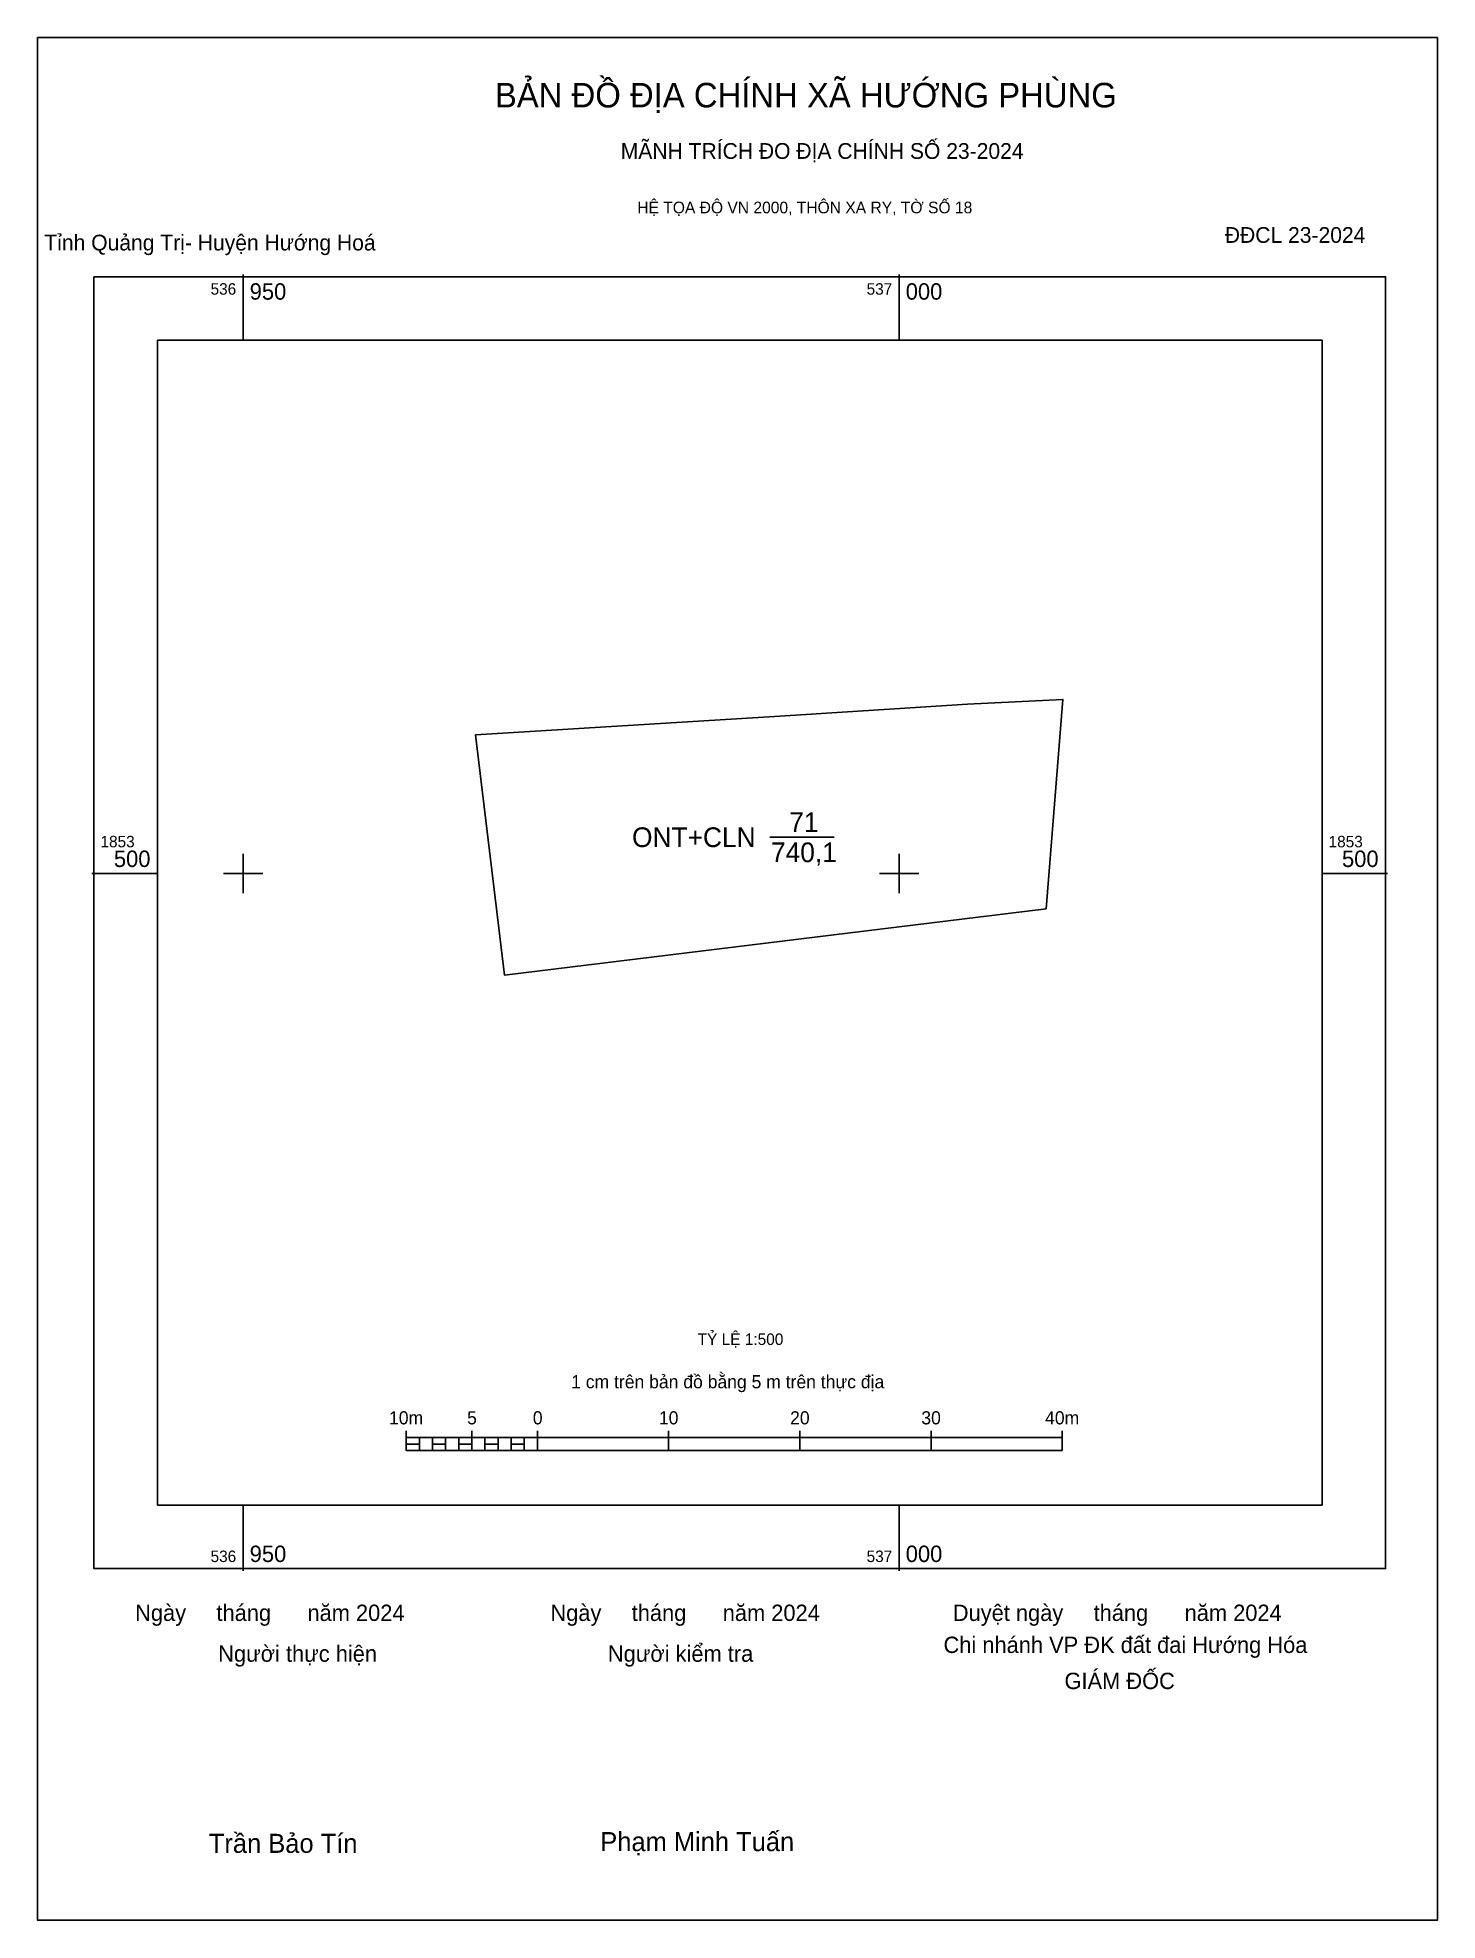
# Model space of a CAD drawing. Extents: x 536934 to 537041, y 1853420 to 1853564.
import ezdxf

# ---------------------------------------------------------------- set-up
doc = ezdxf.new("R2010")
doc.units = 0
for name, color, linetype in [('Level 10', 7, 'Continuous'), ('Level 13', 7, 'Continuous'), ('Level 15', 7, 'Continuous'), ('Level 27', 7, 'Continuous'), ('Level 6', 7, 'Continuous'), ('Level 62', 7, 'Continuous'), ('Level 63', 7, 'Continuous'), ('Level 9', 7, 'Continuous')]:
    doc.layers.add(name, color=color, linetype=linetype)

msp = doc.modelspace()

# ---------------------------------------------------------------- linework, layer by layer
at = {"layer": 'Level 10'}
msp.add_lwpolyline([(537011.2, 1853497.31), (536969.91, 1853492.27), (536967.72, 1853510.57), (536990.5, 1853511.98), (537005.21, 1853512.9), (537012.48, 1853513.26)], close=True, dxfattribs=at)
at = {"layer": 'Level 15'}
msp.add_lwpolyline([(536934.34, 1853563.7), (537041.02, 1853563.7), (537041.02, 1853420.24), (536934.34, 1853420.24)], close=True, dxfattribs=at)
at = {"layer": 'Level 27'}
for p, q in [((537012.48, 1853513.26), (537012.49, 1853513.26)), ((536990.5, 1853511.98), (536990.5, 1853511.99)), ((536969.91, 1853492.27), (536969.91, 1853492.27))]:
    msp.add_line(p, q, dxfattribs=at)
at = {"layer": 'Level 62'}
msp.add_lwpolyline([(536943.48, 1853540.64), (537032.23, 1853540.64), (537032.23, 1853451.88), (536943.48, 1853451.88)], close=True, dxfattribs=at)
at = {"layer": 'Level 63'}
for p, q in [((536950, 1853545.64), (536950, 1853540.64)), ((537000, 1853545.64), (537000, 1853540.64)), ((536950, 1853501.5), (536950, 1853498.5)), ((537000, 1853501.5), (537000, 1853498.5)), ((536938.48, 1853500), (536943.48, 1853500)), ((536948.5, 1853500), (536951.5, 1853500)), ((536998.5, 1853500), (537001.5, 1853500)), ((537032.23, 1853500), (537037.23, 1853500)), ((536962.43, 1853457.53), (536962.43, 1853456.03)), ((536962.43, 1853457.03), (537012.43, 1853457.03)), ((536963.43, 1853457.03), (536963.43, 1853456.03)), ((536964.43, 1853457.03), (536964.43, 1853456.03)), ((536965.43, 1853457.03), (536965.43, 1853456.03)), ((536966.43, 1853457.03), (536966.43, 1853456.03)), ((536967.43, 1853457.53), (536967.43, 1853456.03)), ((536967.43, 1853457.03), (536967.43, 1853456.03)), ((536968.43, 1853457.03), (536968.43, 1853456.03)), ((536969.43, 1853457.03), (536969.43, 1853456.03)), ((536970.43, 1853457.03), (536970.43, 1853456.03)), ((536971.43, 1853457.03), (536971.43, 1853456.03)), ((536972.43, 1853457.53), (536972.43, 1853456.03)), ((536972.43, 1853457.03), (536972.43, 1853456.03)), ((536982.43, 1853457.53), (536982.43, 1853456.03)), ((536992.43, 1853457.53), (536992.43, 1853456.03)), ((537002.43, 1853457.53), (537002.43, 1853456.03)), ((537012.43, 1853457.53), (537012.43, 1853456.03)), ((536962.43, 1853456.03), (537012.43, 1853456.03)), ((536950, 1853451.88), (536950, 1853446.88)), ((537000, 1853451.88), (537000, 1853446.88))]:
    msp.add_line(p, q, dxfattribs=at)
for points in [[(536938.63, 1853545.48), (537037.07, 1853545.48), (537037.07, 1853447.04), (536938.63, 1853447.04)], [(536962.43, 1853456.53), (536963.43, 1853456.53), (536963.43, 1853456.03), (536962.43, 1853456.03)], [(536962.43, 1853456.53), (536963.43, 1853456.53), (536963.43, 1853456.03), (536962.43, 1853456.03)], [(536964.43, 1853456.53), (536965.43, 1853456.53), (536965.43, 1853456.03), (536964.43, 1853456.03)], [(536966.43, 1853456.53), (536967.43, 1853456.53), (536967.43, 1853456.03), (536966.43, 1853456.03)], [(536968.43, 1853456.53), (536969.43, 1853456.53), (536969.43, 1853456.03), (536968.43, 1853456.03)], [(536970.43, 1853456.53), (536971.43, 1853456.53), (536971.43, 1853456.03), (536970.43, 1853456.03)]]:
    msp.add_lwpolyline(points, close=True, dxfattribs=at)
at = {"layer": 'Level 9'}
msp.add_line((536990.14, 1853502.77), (536995.04, 1853502.77), dxfattribs=at)

# ---------------------------------------------------------------- texts
at = {"layer": 'Level 13'}
for s, p in [('71', (536991.62, 1853503.17)), ('ONT+CLN', (536979.64, 1853502.02)), ('740,1', (536990.23, 1853500.87))]:
    msp.add_text(s, height=1.5, dxfattribs=at).set_placement(p)
at = {"layer": 'Level 6'}
msp.add_text('TỶ LỆ 1:500', height=0.879, dxfattribs=at).set_placement((536984.64, 1853464.08))
at = {"layer": 'Level 63'}
for s, height, p in [('BẢN ĐỒ ĐỊA CHÍNH XÃ HƯỚNG PHÙNG', 1.8718, (536969.19, 1853558.38)), ('MÃNH TRÍCH ĐO ĐỊA CHÍNH SỐ 23-2024', 1.2011, (536978.78, 1853554.46)), ('HỆ TỌA ĐỘ VN 2000, THÔN XA RY, TỜ SỐ 18', 0.8891, (536980.04, 1853550.31)), ('536', 0.875, (536947.52, 1853544.11)), ('950', 1.25, (536950.5, 1853543.73)), ('537', 0.875, (536997.52, 1853544.11)), ('000', 1.25, (537000.5, 1853543.73)), ('1853', 0.875, (536939.13, 1853502)), ('1853', 0.875, (537032.73, 1853502)), ('500', 1.25, (536940.15, 1853500.5)), ('500', 1.25, (537033.75, 1853500.5)), ('1 cm trên bản đồ bằng 5 m trên thực địa', 1, (536975, 1853460.78)), ('10m', 1, (536961.12, 1853458.03)), ('5', 1, (536967.07, 1853458.03)), ('0', 1, (536972.08, 1853458.03)), ('10', 1, (536981.69, 1853458.03)), ('20', 1, (536991.69, 1853458.03)), ('30', 1, (537001.69, 1853458.03)), ('40m', 1, (537011.12, 1853458.03)), ('536', 0.875, (536947.52, 1853447.54)), ('950', 1.25, (536950.5, 1853447.54)), ('537', 0.875, (536997.52, 1853447.54)), ('000', 1.25, (537000.5, 1853447.54)), ('Ngày     tháng      năm 2024', 1.2442, (536941.77, 1853443.05)), ('Ngày     tháng      năm 2024', 1.2442, (536973.42, 1853443.05)), ('Duyệt ngày     tháng      năm 2024', 1.2442, (537004.09, 1853443.05)), ('Chi nhánh VP ĐK đất đai Hướng Hóa', 1.2442, (537003.38, 1853440.61)), ('Người thực hiện', 1.2442, (536948.1, 1853439.94)), ('Người kiểm tra', 1.2442, (536977.8, 1853439.94)), ('GIÁM ĐỐC', 1.244, (537012.6, 1853437.86)), ('Trần Bảo Tín', 1.4512, (536947.39, 1853425.38)), ('Phạm Minh Tuấn', 1.4512, (536977.22, 1853425.51))]:
    msp.add_text(s, height=height, dxfattribs=at).set_placement(p)
at = {"layer": 'Level 9'}
for s, p in [('Tỉnh Quảng Trị- Huyện Hướng Hoá', (536934.85, 1853547.48)), ('ĐĐCL 23-2024', (537024.82, 1853548.06))]:
    msp.add_text(s, height=1.2011, dxfattribs=at).set_placement(p)

doc.saveas('drawing.dxf')
